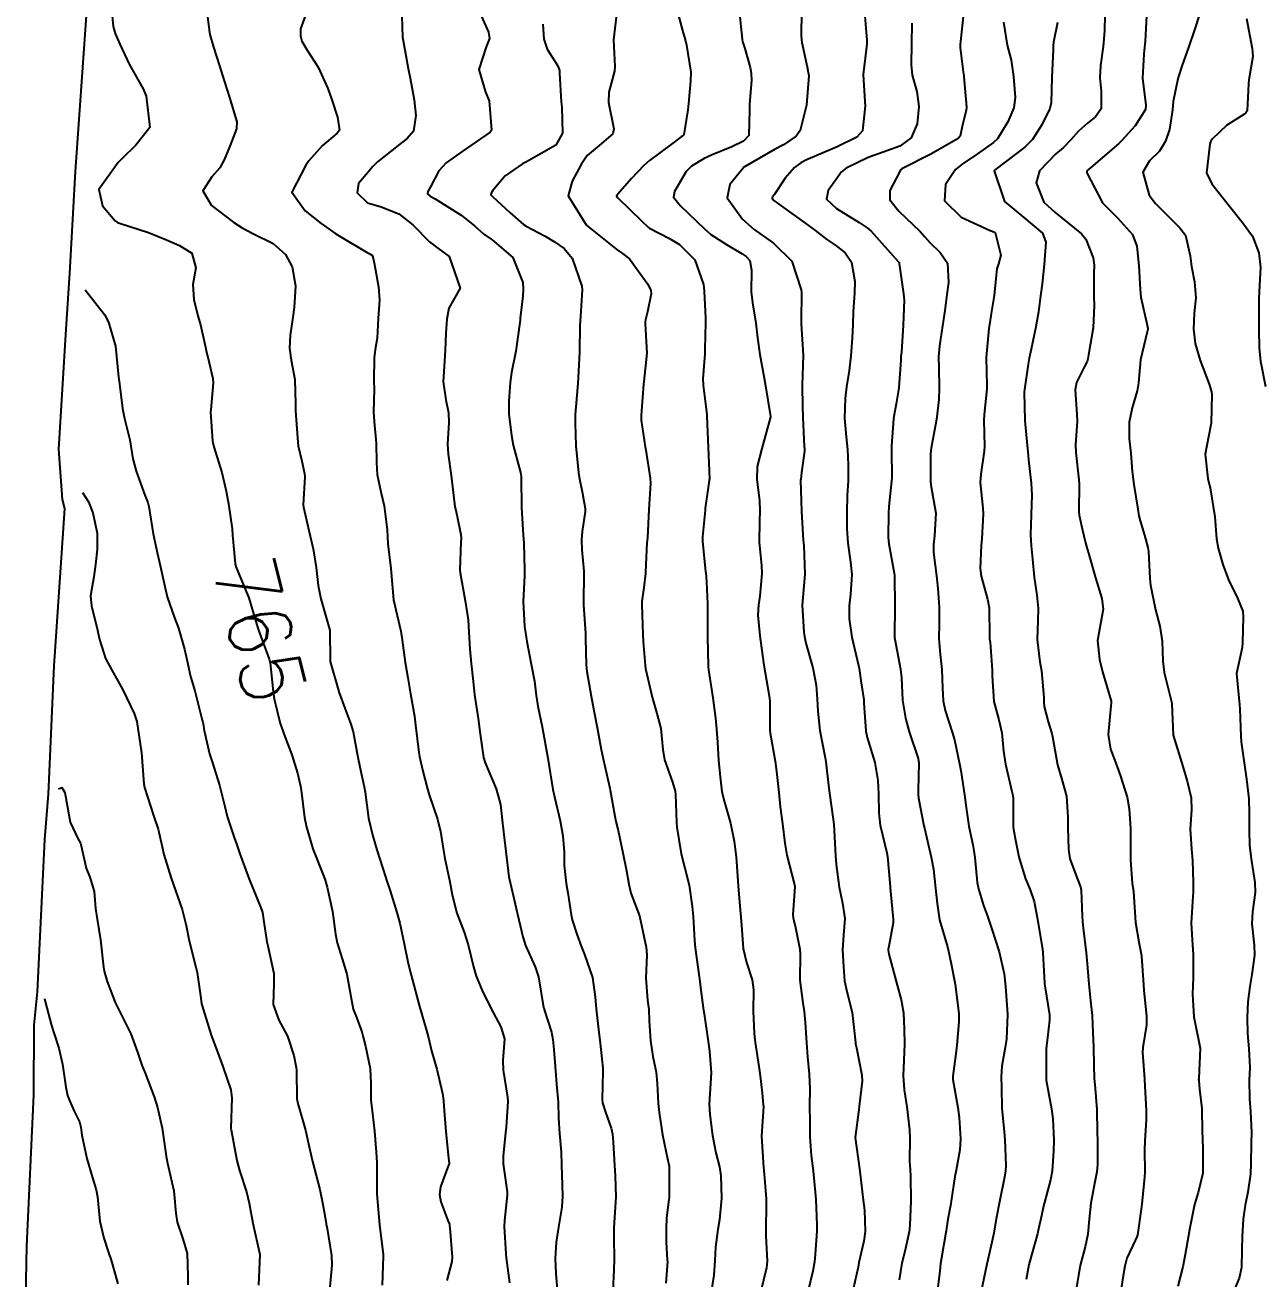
# Model space of a CAD drawing. Header units: metres. Extents: x 318500 to 325275, y 7408834 to 7428799.
# Drawn here: x 319722.9 to 319802.1, y 7411572.9 to 7411653.1 of the extents above; entities that cross this region are included whole.
import ezdxf
from ezdxf.enums import TextEntityAlignment as Align

# ---------------------------------------------------------------- set-up
doc = ezdxf.new("R2010")
doc.units = ezdxf.units.M
doc.header["$MEASUREMENT"] = 0
for name, color, linetype in [('Area', 45, 'Continuous'), ('Cotas', 45, 'Continuous'), ('Curvas de Nivel 1m', 11, 'Continuous'), ('Curvas de Nivel 5m', 15, 'Continuous')]:
    doc.layers.add(name, color=color, linetype=linetype)
doc.styles.add('Style-STANDARD', font='STANDARD.shx')

msp = doc.modelspace()

# ---------------------------------------------------------------- linework, layer by layer
at = {"layer": 'Area'}
msp.add_lwpolyline([(319722.943, 7411569.585), (319723.052, 7411574.993), (319723.5, 7411584.682), (319723.521, 7411589.135), (319723.74, 7411591.26), (319724.198, 7411601.016), (319724.447, 7411603.917), (319724.796, 7411612.133), (319725.493, 7411622.185), (319725.337, 7411622.762), (319725.112, 7411625.979), (319725.568, 7411633.672), (319725.807, 7411637.245), (319726.168, 7411643.753), (319727.115, 7411657.091)], dxfattribs=at)
at = {"layer": 'Curvas de Nivel 1m', "flags": 128}
for points, elevation in [([(319734.515, 7411654.518), (319734.728, 7411652.8), (319734.776, 7411652.514), (319734.998, 7411651.711), (319735.381, 7411650.506), (319735.573, 7411649.905), (319736.019, 7411648.499), (319736.498, 7411646.933), (319736.486, 7411646.494), (319736.04, 7411645.372), (319735.679, 7411644.502), (319735.416, 7411643.984), (319734.889, 7411643.418), (319734.321, 7411642.518), (319734.866, 7411641.578), (319736.311, 7411640.495), (319736.845, 7411640.159), (319737.524, 7411639.795), (319738.83, 7411639.139), (319739.617, 7411638.448), (319740.029, 7411637.659), (319740.247, 7411636.438), (319740.171, 7411635.047), (319740.088, 7411634.44), (319739.917, 7411633.279), (319739.871, 7411632.443), (319739.97, 7411631.679), (319740.201, 7411630.438), (319740.247, 7411628.887), (319740.252, 7411628.437), (319740.382, 7411626.716), (319740.405, 7411626.434), (319740.431, 7411626.206), (319740.648, 7411625.221), (319740.829, 7411624.428), (319740.845, 7411624.22), (319740.75, 7411622.429), (319740.761, 7411622.275), (319741.187, 7411620.424), (319741.373, 7411619.621), (319741.571, 7411618.42), (319741.702, 7411617.259), (319741.882, 7411616.416), (319742.437, 7411614.475), (319742.446, 7411614.411), (319742.48, 7411612.41), (319743.052, 7411610.401), (319743.408, 7411609.423), (319743.804, 7411608.389), (319743.933, 7411607.905), (319744.211, 7411606.383), (319744.388, 7411605.563), (319744.649, 7411604.376), (319744.702, 7411604.038), (319744.933, 7411602.371), (319745.197, 7411601.236), (319745.468, 7411600.363), (319746.013, 7411598.635), (319746.103, 7411598.353), (319746.282, 7411597.801), (319746.745, 7411596.345), (319746.938, 7411595.658), (319747.209, 7411594.34), (319747.471, 7411593.087), (319747.652, 7411592.336), (319748.18, 7411590.33), (319748.639, 7411588.798), (319748.76, 7411588.321), (319748.965, 7411587.501), (319749.291, 7411586.313), (319749.655, 7411584.759), (319749.723, 7411584.306), (319749.749, 7411583.957), (319749.876, 7411582.303), (319750.055, 7411580.621), (319750.088, 7411580.299), (319750.084, 7411580.265), (319750.048, 7411580.169), (319749.536, 7411578.799), (319749.475, 7411578.308), (319749.548, 7411577.84), (319750.003, 7411576.645), (319750.104, 7411576.402), (319750.12, 7411576.298), (319750.133, 7411576.163), (319750.28, 7411574.295), (319750.256, 7411574.005), (319749.947, 7411572.798)], 764), ([(319747.04, 7411654.35), (319747.105, 7411652.349), (319747.115, 7411652.243), (319747.465, 7411650.345), (319747.593, 7411649.732), (319747.843, 7411648.341), (319747.945, 7411647.34), (319747.797, 7411646.341), (319747.401, 7411645.869), (319746.921, 7411645.496), (319745.507, 7411644.371), (319745.206, 7411644.075), (319744.9, 7411643.715), (319744.295, 7411642.983), (319744.2, 7411642.39), (319744.871, 7411641.747), (319745.733, 7411641.501), (319746.86, 7411641.044), (319747.767, 7411640.341), (319748.839, 7411639.247), (319749.372, 7411638.859), (319750.091, 7411638.311), (319750.8, 7411636.3), (319750.074, 7411635.017), (319749.937, 7411634.312), (319749.87, 7411633.422), (319749.824, 7411632.314), (319749.772, 7411631.277), (319749.707, 7411630.315), (319749.877, 7411629.138), (319750.054, 7411628.31), (319750.073, 7411627.701), (319749.992, 7411626.31), (319750.029, 7411625.678), (319750.207, 7411624.306), (319750.43, 7411622.486), (319750.457, 7411622.302), (319750.487, 7411622.181), (319750.604, 7411621.687), (319750.828, 7411620.532), (319750.847, 7411620.296), (319750.843, 7411620.04), (319750.765, 7411618.297), (319750.786, 7411618.067), (319751.115, 7411616.291), (319751.295, 7411615.071), (319751.356, 7411614.287), (319751.411, 7411613.203), (319751.499, 7411612.285), (319751.621, 7411611.124), (319751.715, 7411610.281), (319751.95, 7411608.755), (319752.014, 7411608.276), (319752.048, 7411607.907), (319752.278, 7411606.272), (319752.395, 7411605.923), (319753.1, 7411604.263), (319753.368, 7411603.247), (319753.483, 7411602.259), (319753.631, 7411600.953), (319753.716, 7411600.256), (319753.915, 7411598.635), (319753.992, 7411598.253), (319754.272, 7411597.075), (319754.427, 7411596.412), (319754.464, 7411596.247), (319754.798, 7411594.794), (319754.983, 7411594.239), (319755.585, 7411592.864), (319755.8, 7411592.226), (319756.136, 7411590.265), (319756.149, 7411590.22), (319756.158, 7411590.198), (319756.179, 7411590.136), (319756.648, 7411588.696), (319756.732, 7411588.211), (319756.784, 7411587.577), (319756.892, 7411586.209), (319756.966, 7411585.359), (319757.059, 7411584.206), (319757.08, 7411583.195), (319757.143, 7411582.204), (319757.264, 7411581), (319757.281, 7411580.202), (319757.328, 7411578.904), (319757.346, 7411578.2), (319757.291, 7411577.48), (319757.086, 7411576.204), (319756.938, 7411575.253), (319756.878, 7411574.206), (319756.924, 7411573.237), (319757.005, 7411572.204)], 762), ([(319751.879, 7411654.287), (319752.615, 7411652.677), (319752.674, 7411652.275), (319752.466, 7411651.739), (319751.997, 7411650.285), (319752.424, 7411648.822), (319752.646, 7411648.275), (319752.807, 7411646.396), (319752.715, 7411646.273), (319750.917, 7411645.033), (319749.9, 7411644.315), (319749.426, 7411643.798), (319748.887, 7411642.767), (319748.733, 7411642.48), (319748.711, 7411642.332), (319748.878, 7411642.186), (319749.184, 7411642.017), (319750.86, 7411640.962), (319751.709, 7411640.287), (319752.314, 7411639.747), (319752.841, 7411639.378), (319754.17, 7411638.257), (319754.806, 7411636.661), (319754.834, 7411636.249), (319754.835, 7411636.214), (319754.793, 7411635.787), (319754.642, 7411634.381), (319754.625, 7411634.251), (319754.607, 7411634.09), (319754.348, 7411632.254), (319754.084, 7411630.902), (319753.991, 7411630.257), (319753.904, 7411629.056), (319753.912, 7411628.258), (319754.07, 7411626.862), (319754.183, 7411626.255), (319754.644, 7411624.495), (319754.699, 7411624.249), (319754.706, 7411624.182), (319754.711, 7411622.248), (319754.83, 7411620.484), (319754.847, 7411620.246), (319754.861, 7411619.971), (319754.92, 7411618.245), (319754.911, 7411617.889), (319754.825, 7411616.246), (319754.917, 7411614.647), (319754.967, 7411614.243), (319755.05, 7411613.693), (319755.33, 7411612.237), (319755.544, 7411611.154), (319755.667, 7411610.232), (319755.759, 7411609.546), (319756.031, 7411608.226), (319756.4, 7411606.22), (319756.732, 7411604.215), (319756.826, 7411603.75), (319757.189, 7411602.207), (319757.37, 7411601.244), (319757.44, 7411600.203), (319757.447, 7411599.343), (319757.569, 7411598.201), (319757.681, 7411597.599), (319757.892, 7411596.196), (319757.956, 7411595.885), (319758.251, 7411594.949), (319758.532, 7411594.187), (319758.752, 7411593.665), (319759.264, 7411592.179), (319759.434, 7411590.935), (319759.499, 7411590.177), (319759.677, 7411588.662), (319759.727, 7411588.174), (319759.915, 7411586.39), (319759.928, 7411586.172), (319759.886, 7411584.39), (319759.906, 7411584.172), (319760.094, 7411583.562), (319760.46, 7411582.541), (319760.54, 7411582.163), (319760.583, 7411581.651), (319760.664, 7411580.161), (319760.703, 7411579.497), (319760.75, 7411578.159), (319760.68, 7411576.833), (319760.633, 7411576.161), (319760.627, 7411575.523), (319760.645, 7411574.16), (319760.632, 7411573.488), (319760.57, 7411572.161)], 761), ([(319741.036, 7411654.153), (319740.567, 7411652.886), (319740.57, 7411652.437), (319740.664, 7411652.092), (319741.001, 7411651.522), (319741.707, 7411650.423), (319742.318, 7411649.068), (319742.55, 7411648.414), (319742.942, 7411647.236), (319743.067, 7411646.408), (319742.928, 7411646.198), (319741.951, 7411645.389), (319741.111, 7411644.428), (319741.029, 7411644.308), (319740.906, 7411644.166), (319740.023, 7411642.443), (319740.862, 7411641.236), (319741.9, 7411640.42), (319742.844, 7411639.766), (319743.688, 7411639.247), (319744.832, 7411638.575), (319744.968, 7411638.514), (319745.171, 7411638.375), (319745.288, 7411637.909), (319745.566, 7411636.369), (319745.624, 7411635.531), (319745.552, 7411634.368), (319745.472, 7411633.084), (319745.362, 7411632.371), (319745.279, 7411631.835), (319745.261, 7411630.372), (319745.279, 7411629.804), (319745.254, 7411628.372), (319745.284, 7411627.768), (319745.414, 7411626.369), (319745.427, 7411625.147), (319745.474, 7411624.367), (319745.722, 7411623.265), (319745.934, 7411622.36), (319746.12, 7411620.824), (319746.137, 7411620.357), (319746.159, 7411619.94), (319746.348, 7411618.353), (319746.53, 7411616.35), (319746.995, 7411614.345), (319747.07, 7411613.768), (319747.267, 7411612.342), (319747.446, 7411611.359), (319747.623, 7411610.338), (319747.86, 7411608.905), (319747.942, 7411608.335), (319748.155, 7411606.58), (319748.196, 7411606.332), (319748.387, 7411605.468), (319748.673, 7411604.325), (319748.81, 7411603.877), (319749.334, 7411602.315), (319749.543, 7411601.522), (319749.731, 7411600.309), (319749.815, 7411599.809), (319750.132, 7411598.302), (319750.278, 7411597.484), (319750.574, 7411596.295), (319751.05, 7411595.09), (319751.3, 7411594.284), (319751.636, 7411592.862), (319751.817, 7411592.276), (319752.196, 7411591.353), (319752.739, 7411590.264), (319753.402, 7411589.024), (319753.62, 7411588.255), (319753.518, 7411586.878), (319753.539, 7411586.256), (319753.822, 7411584.535), (319753.839, 7411584.253), (319753.728, 7411582.609), (319753.692, 7411582.254), (319753.543, 7411580.77), (319753.554, 7411580.255), (319753.794, 7411578.482), (319753.795, 7411578.252), (319753.623, 7411576.635), (319753.616, 7411576.254), (319753.713, 7411574.513), (319753.734, 7411574.252), (319753.946, 7411572.644)], 763), ([(319760.845, 7411654.172), (319760.645, 7411652.544), (319760.614, 7411652.174), (319760.691, 7411650.475), (319760.663, 7411650.173), (319760.305, 7411648.841), (319760.282, 7411648.177), (319760.621, 7411646.487), (319760.557, 7411646.174), (319759.679, 7411645.426), (319758.916, 7411644.779), (319758.537, 7411644.196), (319757.963, 7411643.135), (319757.707, 7411642.208), (319758.852, 7411640.349), (319759.025, 7411640.188), (319760.836, 7411638.738), (319761.177, 7411638.508), (319761.624, 7411638.158), (319762.806, 7411636.556), (319762.986, 7411636.137), (319763.008, 7411635.925), (319762.78, 7411634.781), (319762.657, 7411634.256), (319762.635, 7411634.142), (319762.629, 7411634.002), (319762.75, 7411632.14), (319762.542, 7411630.324), (319762.527, 7411630.143), (319762.395, 7411628.444), (319762.37, 7411628.145), (319762.38, 7411627.837), (319762.629, 7411626.141), (319762.667, 7411625.918), (319762.959, 7411624.135), (319762.975, 7411623.795), (319762.86, 7411622.136), (319762.78, 7411620.325), (319762.756, 7411620.138), (319762.737, 7411619.989), (319762.658, 7411618.139), (319762.652, 7411618.045), (319762.545, 7411617.14), (319762.426, 7411616.247), (319762.425, 7411616.142), (319762.424, 7411616.037), (319762.48, 7411614.14), (319762.503, 7411613.679), (319762.626, 7411612.138), (319762.661, 7411611.954), (319763.083, 7411610.131), (319763.384, 7411609.07), (319763.638, 7411608.122), (319763.762, 7411606.767), (319763.879, 7411606.118), (319764.379, 7411604.691), (319764.552, 7411604.108), (319764.581, 7411603.895), (319764.634, 7411602.107), (319764.657, 7411601.795), (319764.931, 7411600.104), (319765.148, 7411599.261), (319765.451, 7411598.098), (319765.648, 7411596.724), (319765.701, 7411596.096), (319765.786, 7411594.556), (319765.824, 7411594.094), (319766.083, 7411592.22), (319766.103, 7411592.091), (319766.203, 7411591.38), (319766.351, 7411590.247), (319766.371, 7411590.087), (319766.404, 7411589.87), (319766.66, 7411588.082), (319766.753, 7411587.479), (319766.863, 7411586.079), (319766.78, 7411584.744), (319766.737, 7411584.081), (319766.771, 7411583.409), (319766.948, 7411582.077), (319767.166, 7411580.971), (319767.381, 7411580.07), (319767.47, 7411579.494), (319767.515, 7411578.068), (319767.392, 7411576.687), (319767.277, 7411576.071), (319767.129, 7411574.927), (319767.09, 7411574.073), (319767.027, 7411573.145), (319766.854, 7411572.076)], 759), ([(319764.664, 7411654.116), (319765.02, 7411652.784), (319765.206, 7411652.108), (319765.278, 7411651.837), (319765.547, 7411650.104), (319765.534, 7411649.552), (319765.399, 7411648.106), (319765.367, 7411647.692), (319765.11, 7411646.108), (319765.015, 7411646.024), (319764.929, 7411645.967), (319764.308, 7411645.503), (319762.913, 7411644.458), (319762.549, 7411644.145), (319761.752, 7411643.302), (319760.882, 7411642.304), (319760.818, 7411642.234), (319760.808, 7411642.171), (319760.878, 7411642.063), (319762.407, 7411640.597), (319762.851, 7411640.178), (319762.902, 7411640.139), (319764.192, 7411639.468), (319764.84, 7411639.089), (319765.815, 7411638.1), (319766.375, 7411636.526), (319766.413, 7411636.094), (319766.49, 7411634.377), (319766.498, 7411634.093), (319766.46, 7411632.385), (319766.442, 7411632.093), (319766.325, 7411630.495), (319766.339, 7411630.094), (319766.574, 7411628.209), (319766.581, 7411628.091), (319766.67, 7411626.09), (319766.742, 7411624.088), (319766.739, 7411623.988), (319766.627, 7411623.238), (319766.48, 7411622.224), (319766.463, 7411622.091), (319766.305, 7411620.381), (319766.304, 7411620.093), (319766.505, 7411618.147), (319766.51, 7411618.091), (319766.551, 7411617.507), (319766.615, 7411616.089), (319766.619, 7411614.197), (319766.617, 7411614.088), (319766.616, 7411613.981), (319766.671, 7411612.087), (319766.694, 7411611.87), (319766.97, 7411610.082), (319767.128, 7411608.77), (319767.192, 7411608.079), (319767.259, 7411607.236), (319767.336, 7411606.076), (319767.43, 7411605.029), (319767.549, 7411604.072), (319767.702, 7411603.409), (319768.093, 7411602.064), (319768.333, 7411600.898), (319768.445, 7411600.058), (319768.461, 7411599.915), (319768.584, 7411598.056), (319768.712, 7411596.491), (319768.761, 7411596.053), (319768.809, 7411595.505), (319768.908, 7411594.05), (319769.122, 7411593.151), (319769.484, 7411592.041), (319769.562, 7411591.398), (319769.537, 7411590.04), (319769.605, 7411588.602), (319769.681, 7411588.037), (319769.961, 7411586.204), (319769.981, 7411586.032), (319769.992, 7411585.896), (319770.117, 7411584.779), (319770.195, 7411584.029), (319770.198, 7411583.939), (319770.08, 7411582.03), (319770.208, 7411580.028), (319770.222, 7411579.854), (319770.368, 7411578.027), (319770.377, 7411577.674), (319770.359, 7411576.026), (319770.366, 7411575.655), (319770.434, 7411574.025), (319770.391, 7411573.6), (319770.014, 7411572.029)], 758), ([(319768.659, 7411654.066), (319768.843, 7411652.232), (319768.872, 7411652.062), (319768.903, 7411651.955), (319769.006, 7411651.617), (319769.357, 7411650.418), (319769.427, 7411650.053), (319769.449, 7411649.587), (319769.305, 7411648.055), (319769.31, 7411647.699), (319769.276, 7411646.055), (319768.926, 7411645.687), (319768.179, 7411645.328), (319766.917, 7411644.819), (319766.419, 7411644.591), (319765.605, 7411644.103), (319765.255, 7411643.756), (319764.895, 7411643.128), (319764.519, 7411642.482), (319764.446, 7411642.117), (319764.872, 7411641.583), (319766.425, 7411640.094), (319766.846, 7411639.735), (319767.84, 7411639.075), (319768.834, 7411638.477), (319769.088, 7411638.312), (319769.329, 7411638.053), (319769.429, 7411637.443), (319769.419, 7411636.051), (319769.494, 7411635.345), (319769.708, 7411634.046), (319769.832, 7411633.115), (319769.973, 7411632.042), (319770.242, 7411630.523), (319770.327, 7411630.036), (319770.645, 7411628.076), (319770.647, 7411628.031), (319770.64, 7411627.981), (319770.094, 7411626.039), (319769.811, 7411624.885), (319769.775, 7411624.043), (319769.948, 7411622.712), (319769.983, 7411622.039), (319769.952, 7411621.388), (319769.939, 7411620.04), (319770.069, 7411618.536), (319770.096, 7411618.037), (319769.982, 7411616.594), (319769.891, 7411616.04), (319769.844, 7411615.361), (319769.966, 7411614.038), (319770.198, 7411612.321), (319770.24, 7411612.034), (319770.462, 7411610.822), (319770.588, 7411610.029), (319770.602, 7411609.875), (319770.615, 7411608.028), (319770.639, 7411607.816), (319770.953, 7411606.024), (319771.042, 7411605.371), (319771.179, 7411604.022), (319771.274, 7411603.107), (319771.416, 7411602.019), (319771.567, 7411600.782), (319771.702, 7411600.016), (319772.189, 7411598.113), (319772.203, 7411598.011), (319772.094, 7411596.19), (319772.11, 7411596.012), (319772.261, 7411595.379), (319772.538, 7411594.006), (319772.558, 7411593.682), (319772.542, 7411592.005), (319772.73, 7411590.536), (319772.816, 7411590.001), (319772.88, 7411589.299), (319772.954, 7411587.998), (319773.027, 7411587.117), (319773.137, 7411585.995), (319773.167, 7411585.041), (319773.159, 7411583.994), (319773.166, 7411582.922), (319773.171, 7411581.994), (319773.266, 7411580.788), (319773.366, 7411579.99), (319773.429, 7411579.374), (319773.547, 7411577.987), (319773.627, 7411576.365), (319773.621, 7411575.986), (319773.505, 7411574.46), (319773.461, 7411573.988), (319773.364, 7411573.389), (319773.023, 7411571.994)], 757), ([(319772.643, 7411654.014), (319772.622, 7411652.408), (319772.654, 7411652.014), (319772.995, 7411650.463), (319773.076, 7411650.094), (319773.092, 7411650.008), (319773.104, 7411649.893), (319772.96, 7411648.01), (319772.561, 7411646.389), (319772.29, 7411646.016), (319771.478, 7411645.471), (319770.921, 7411645.163), (319768.994, 7411644.059), (319768.945, 7411644.024), (319768.909, 7411643.974), (319768.05, 7411642.915), (319767.874, 7411642.075), (319768.86, 7411640.698), (319769.617, 7411640.048), (319770.335, 7411639.527), (319770.841, 7411639.178), (319772.028, 7411638.018), (319772.623, 7411636.191), (319772.629, 7411636.012), (319772.612, 7411634.172), (319772.616, 7411634.012), (319772.75, 7411632.01), (319772.674, 7411630.057), (319772.673, 7411630.01), (319772.701, 7411628.772), (319772.724, 7411628.009), (319772.82, 7411626.156), (319772.829, 7411626.008), (319772.823, 7411625.852), (319772.647, 7411624.497), (319772.591, 7411624.06), (319772.585, 7411624.011), (319772.62, 7411622.677), (319772.648, 7411622.009), (319772.753, 7411620.169), (319772.772, 7411620.007), (319772.797, 7411619.797), (319772.852, 7411618.006), (319772.828, 7411617.734), (319772.681, 7411616.008), (319772.786, 7411614.279), (319772.824, 7411614.005), (319772.924, 7411613.584), (319773.364, 7411611.997), (319773.572, 7411610.885), (319773.64, 7411609.992), (319773.678, 7411609.227), (319773.821, 7411607.989), (319774.157, 7411606.23), (319774.201, 7411605.983), (319774.378, 7411604.48), (319774.441, 7411603.979), (319774.67, 7411602.292), (319774.702, 7411601.975), (319774.727, 7411601.591), (319774.813, 7411599.973), (319774.864, 7411599.419), (319775.059, 7411597.968), (319775.263, 7411596.949), (319775.419, 7411595.963), (319775.322, 7411594.896), (319775.261, 7411593.965), (319775.321, 7411592.866), (319775.396, 7411591.962), (319775.537, 7411591.293), (319775.873, 7411589.955), (319776.085, 7411588.028), (319776.097, 7411587.951), (319776.156, 7411587.693), (319776.507, 7411585.946), (319776.523, 7411585.549), (319776.333, 7411583.948), (319776.31, 7411583.745), (319776.08, 7411581.95), (319776.351, 7411579.947), (319776.398, 7411579.595), (319776.597, 7411577.944), (319776.67, 7411577.293), (319776.719, 7411575.943), (319776.627, 7411575.307), (319776.319, 7411573.947), (319776.26, 7411573.654), (319775.953, 7411572.237)], 756), ([(319783.008, 7411653.87), (319782.814, 7411652.072), (319782.797, 7411651.873), (319782.799, 7411651.664), (319782.993, 7411650.133), (319783.031, 7411649.87), (319783.037, 7411649.822), (319783.205, 7411647.868), (319783.169, 7411647.655), (319782.943, 7411646.735), (319782.793, 7411646.011), (319782.673, 7411645.874), (319780.92, 7411644.865), (319779.061, 7411643.928), (319778.979, 7411643.859), (319778.907, 7411643.723), (319778.287, 7411642.538), (319778.291, 7411641.936), (319778.869, 7411641.215), (319780.233, 7411639.909), (319780.527, 7411639.585), (319780.843, 7411639.222), (319781.513, 7411638.566), (319781.979, 7411637.883), (319782.045, 7411636.648), (319781.943, 7411635.883), (319781.803, 7411634.867), (319781.665, 7411633.887), (319781.467, 7411632.599), (319781.405, 7411631.89), (319781.426, 7411631.203), (319781.455, 7411629.889), (319781.424, 7411629.174), (319781.275, 7411627.891), (319780.963, 7411626.186), (319780.918, 7411625.896), (319780.898, 7411625.665), (319780.894, 7411623.896), (319780.942, 7411623.589), (319781.243, 7411621.891), (319781.153, 7411620.449), (319781.084, 7411619.893), (319781.096, 7411619.378), (319781.272, 7411617.889), (319781.36, 7411617.075), (319781.445, 7411615.886), (319781.441, 7411614.808), (319781.433, 7411613.886), (319781.517, 7411612.862), (319781.613, 7411611.883), (319781.654, 7411610.691), (319781.7, 7411609.881), (319781.832, 7411609.267), (319782.289, 7411607.872), (319782.423, 7411607.385), (319782.751, 7411605.866), (319782.839, 7411605.42), (319783.077, 7411603.863), (319783.172, 7411603.052), (319783.341, 7411601.86), (319783.617, 7411600.571), (319783.741, 7411599.856), (319783.887, 7411598.263), (319783.965, 7411597.853), (319784.279, 7411596.789), (319784.536, 7411596.109), (319784.633, 7411595.845), (319784.822, 7411595.282), (319785.298, 7411593.834), (319785.62, 7411592.428), (319785.681, 7411591.828), (319785.72, 7411591.342), (319785.814, 7411589.826), (319785.75, 7411588.242), (319785.691, 7411587.827), (319785.457, 7411586.514), (319785.429, 7411585.831), (319785.437, 7411585.144), (319785.467, 7411583.83), (319785.614, 7411582.3), (319785.654, 7411581.826), (319785.714, 7411580.166), (319785.696, 7411579.825), (319785.627, 7411579.407), (319785.302, 7411577.831), (319785.102, 7411576.745), (319784.943, 7411575.836), (319784.777, 7411575.05), (319784.507, 7411573.842), (319784.113, 7411572.009)], 753), ([(319794.728, 7411653.715), (319794.627, 7411652.105), (319794.601, 7411651.716), (319794.552, 7411651.263), (319794.472, 7411649.718), (319794.688, 7411647.991), (319794.657, 7411647.715), (319793.994, 7411646.675), (319793.15, 7411645.737), (319792.928, 7411645.535), (319791.148, 7411644.003), (319790.91, 7411643.795), (319790.895, 7411643.785), (319790.909, 7411643.675), (319791.911, 7411641.755), (319792.866, 7411640.787), (319793.819, 7411639.725), (319794.102, 7411638.98), (319794.239, 7411637.719), (319794.314, 7411636.21), (319794.358, 7411635.717), (319794.773, 7411633.914), (319794.816, 7411633.71), (319794.817, 7411633.662), (319794.768, 7411633.489), (319794.339, 7411631.716), (319794.204, 7411630.242), (319794.127, 7411629.719), (319793.796, 7411628.631), (319793.62, 7411627.726), (319793.613, 7411626.66), (319793.715, 7411625.724), (319793.813, 7411624.562), (319793.92, 7411623.721), (319794.174, 7411622.159), (319794.236, 7411621.716), (319794.306, 7411621.413), (319794.598, 7411620.485), (319794.813, 7411619.708), (319794.852, 7411619.441), (319794.929, 7411617.706), (319794.968, 7411617.292), (319795.294, 7411615.702), (319795.565, 7411614.654), (319795.723, 7411613.698), (319795.768, 7411612.42), (319795.857, 7411611.696), (319796.327, 7411609.816), (319796.35, 7411609.691), (319796.43, 7411607.69), (319797.043, 7411605.68), (319797.323, 7411604.739), (319797.589, 7411603.672), (319797.612, 7411602.921), (319797.525, 7411601.672), (319797.599, 7411600.403), (319797.67, 7411599.67), (319797.709, 7411598.258), (319797.706, 7411597.669), (319797.672, 7411597.058), (319797.579, 7411595.67), (319797.659, 7411594.259), (319797.711, 7411593.668), (319797.712, 7411592.174), (319797.69, 7411591.668), (319797.662, 7411591.125), (319797.743, 7411589.667), (319798.16, 7411587.66), (319798.063, 7411585.729), (319798.058, 7411585.661), (319798.065, 7411585.597), (319798.124, 7411585.044), (319798.255, 7411583.801), (319798.261, 7411583.658), (319798.262, 7411583.504), (319798.31, 7411581.657), (319798.324, 7411581.409), (319798.318, 7411579.656), (319798.038, 7411578.43), (319797.799, 7411577.663), (319797.501, 7411576.174), (319797.409, 7411575.669), (319797.195, 7411574.458), (319797.053, 7411573.674), (319796.721, 7411572.442)], 749), ([(319798.068, 7411653.675), (319797.824, 7411652.882), (319797.414, 7411651.684), (319796.999, 7411650.56), (319796.786, 7411649.898), (319796.733, 7411649.693), (319796.438, 7411648.225), (319796.395, 7411647.696), (319796.199, 7411646.439), (319795.935, 7411645.7), (319795.563, 7411645.064), (319794.917, 7411644.428), (319794.481, 7411643.716), (319794.888, 7411642.244), (319795.297, 7411641.706), (319796.857, 7411640.155), (319797.207, 7411639.685), (319797.526, 7411638.368), (319797.604, 7411637.678), (319797.792, 7411636.699), (319797.884, 7411635.674), (319797.763, 7411634.698), (319797.728, 7411633.676), (319797.844, 7411632.757), (319798.16, 7411631.669), (319798.727, 7411630.144), (319798.872, 7411629.658), (319798.893, 7411629.481), (319798.86, 7411627.657), (319798.681, 7411626.78), (319798.469, 7411625.663), (319798.647, 7411624.116), (319798.754, 7411623.658), (319798.787, 7411623.509), (319799.088, 7411621.653), (319799.208, 7411620.263), (319799.304, 7411619.649), (319799.612, 7411618.607), (319799.969, 7411617.639), (319800.542, 7411616.456), (319800.883, 7411615.626), (319800.91, 7411615.243), (319800.856, 7411613.627), (319800.839, 7411613.293), (319800.48, 7411611.63), (319800.671, 7411609.628), (319800.691, 7411609.384), (319800.756, 7411607.627), (319800.779, 7411607.272), (319801.019, 7411605.624), (319801.131, 7411604.88), (319801.264, 7411603.621), (319801.299, 7411602.682), (319801.291, 7411601.621), (319801.321, 7411600.635), (319801.45, 7411599.619), (319801.662, 7411598.254), (319801.681, 7411597.616), (319801.515, 7411596.38), (319801.462, 7411595.618), (319801.612, 7411594.253), (319801.634, 7411593.616), (319801.46, 7411592.379), (319801.329, 7411591.619), (319801.197, 7411590.623), (319801.156, 7411589.62), (319801.185, 7411588.61), (319801.269, 7411587.619), (319801.329, 7411586.431), (319801.302, 7411585.618), (319801.306, 7411584.43), (319801.371, 7411583.617), (319801.444, 7411582.262), (319801.428, 7411581.617), (319801.396, 7411580.281), (319801.379, 7411579.617), (319801.209, 7411578.448), (319801.036, 7411577.62), (319800.906, 7411576.732), (319800.835, 7411575.622), (319800.833, 7411574.776), (319800.795, 7411573.622), (319800.647, 7411572.939), (319800.093, 7411571.629)], 748), ([(319801.126, 7411653.541), (319801.494, 7411651.625), (319801.517, 7411651.113), (319801.279, 7411649.627), (319801.257, 7411649.356), (319801.165, 7411647.628), (319801.086, 7411647.501), (319800.957, 7411647.406), (319799.873, 7411646.719), (319798.933, 7411645.829), (319798.859, 7411645.734), (319798.826, 7411645.662), (319798.779, 7411645.513), (319798.567, 7411643.665), (319798.899, 7411642.958), (319799.955, 7411641.644), (319800.863, 7411640.501), (319801.505, 7411639.623), (319801.915, 7411638.544), (319802.008, 7411637.618), (319801.957, 7411636.474), (319801.917, 7411635.619), (319801.919, 7411634.483), (319801.908, 7411633.619), (319801.923, 7411632.454), (319802.013, 7411631.617), (319802.335, 7411630.005)], 747), ([(319779.697, 7411653.252), (319779.683, 7411651.92), (319779.655, 7411650.578), (319779.715, 7411649.919), (319780.013, 7411648.876), (319780.156, 7411647.912), (319780.045, 7411646.812), (319779.66, 7411645.919), (319778.925, 7411645.385), (319777.869, 7411644.992), (319776.917, 7411644.646), (319775.496, 7411643.971), (319775.175, 7411643.707), (319774.9, 7411643.305), (319774.34, 7411642.536), (319774.249, 7411641.989), (319774.871, 7411641.387), (319776.322, 7411640.494), (319776.853, 7411640.157), (319777.096, 7411639.948), (319778.831, 7411637.997), (319778.863, 7411637.962), (319778.88, 7411637.929), (319778.896, 7411637.862), (319779.176, 7411635.924), (319779.201, 7411635.516), (319779.151, 7411633.924), (319779.032, 7411632.205), (319779.006, 7411631.926), (319778.989, 7411631.684), (319778.87, 7411629.928), (319778.857, 7411629.789), (319778.704, 7411628.885), (319778.543, 7411628.08), (319778.523, 7411627.932), (319778.402, 7411626.203), (319778.399, 7411625.933), (319778.419, 7411624.157), (319778.41, 7411623.932), (319778.23, 7411622.32), (319778.207, 7411621.934), (319778.184, 7411620.344), (319778.219, 7411619.934), (319778.562, 7411618.059), (319778.585, 7411617.93), (319778.59, 7411617.899), (319778.606, 7411615.929), (319778.595, 7411614.012), (319778.6, 7411613.929), (319778.612, 7411613.825), (319778.98, 7411611.923), (319779.031, 7411611.362), (319779.105, 7411609.92), (319779.302, 7411608.78), (319779.541, 7411607.913), (319780.108, 7411606.201), (319780.156, 7411605.904), (319780.104, 7411604.174), (319780.105, 7411603.904), (319780.129, 7411603.665), (319780.355, 7411602.446), (319780.452, 7411601.999), (319780.468, 7411601.898), (319780.504, 7411601.741), (319780.948, 7411599.891), (319781.083, 7411599.114), (319781.222, 7411597.886), (319781.317, 7411596.921), (319781.481, 7411595.882), (319781.975, 7411594.144), (319782.057, 7411593.873), (319782.228, 7411593.068), (319782.45, 7411591.868), (319782.495, 7411591.579), (319782.704, 7411589.865), (319782.706, 7411589.341), (319782.583, 7411587.866), (319782.546, 7411587.474), (319782.324, 7411585.868), (319782.333, 7411585.663), (319782.656, 7411583.865), (319782.732, 7411583.233), (319782.808, 7411581.863), (319782.768, 7411581.165), (319782.539, 7411579.865), (319782.461, 7411579.451), (319782.221, 7411577.868), (319782.194, 7411577.702), (319782.013, 7411576.717), (319781.899, 7411575.974), (319781.88, 7411575.872), (319781.608, 7411574.243), (319781.542, 7411573.876), (319781.488, 7411573.4), (319781.309, 7411571.88)], 754), ([(319785.561, 7411653.314), (319785.813, 7411651.838), (319786.056, 7411650.889), (319786.218, 7411649.832), (319786.307, 7411648.493), (319786.228, 7411647.831), (319785.854, 7411646.929), (319785.18, 7411645.846), (319784.928, 7411645.606), (319783.9, 7411644.881), (319782.913, 7411644.218), (319782.498, 7411643.876), (319781.852, 7411642.929), (319781.798, 7411641.886), (319782.865, 7411640.842), (319784.714, 7411639.989), (319784.851, 7411639.941), (319785.045, 7411639.847), (319785.393, 7411638.399), (319785.241, 7411637.844), (319785.152, 7411637.518), (319784.966, 7411635.848), (319784.949, 7411635.697), (319784.782, 7411634.664), (319784.669, 7411633.953), (319784.653, 7411633.851), (319784.637, 7411633.719), (319784.459, 7411631.853), (319784.508, 7411630.068), (319784.509, 7411629.852), (319784.34, 7411628.209), (319784.32, 7411627.854), (319784.35, 7411626.177), (319784.334, 7411625.853), (319784.113, 7411624.39), (319784.074, 7411623.856), (319784.245, 7411622.225), (319784.274, 7411621.853), (319784.185, 7411620.263), (319784.145, 7411619.854), (319784.075, 7411618.347), (319784.135, 7411617.854), (319784.538, 7411616.399), (319784.643, 7411615.848), (319784.663, 7411613.999), (319784.674, 7411613.848), (319784.709, 7411613.644), (319784.848, 7411611.844), (319784.841, 7411611.478), (319784.95, 7411609.843), (319785.276, 7411608.675), (319785.456, 7411607.835), (319785.574, 7411606.671), (319785.7, 7411605.831), (319786.103, 7411604.095), (319786.165, 7411603.823), (319786.18, 7411603.634), (319786.19, 7411601.822), (319786.204, 7411601.678), (319786.337, 7411600.968), (319786.523, 7411600.017), (319786.569, 7411599.816), (319786.981, 7411598.491), (319787.266, 7411597.805), (319787.524, 7411597.043), (319787.756, 7411595.798), (319788.068, 7411593.967), (319788.092, 7411593.792), (319788.185, 7411591.815), (319788.186, 7411591.79), (319788.19, 7411591.771), (319788.209, 7411591.653), (319788.505, 7411589.787), (319788.514, 7411589.457), (319788.317, 7411587.788), (319788.305, 7411587.641), (319788.292, 7411585.788), (319788.307, 7411585.609), (319788.651, 7411583.785), (319788.732, 7411583.152), (319788.791, 7411581.783), (319788.774, 7411581.079), (319788.68, 7411579.784), (319788.58, 7411579.249), (319788.19, 7411577.788), (319788.158, 7411577.659), (319788.019, 7411577.033), (319787.793, 7411576.003), (319787.742, 7411575.794), (319787.358, 7411574.42), (319787.193, 7411573.802), (319787.021, 7411572.864)], 752), ([(319789.033, 7411653.299), (319788.776, 7411652.031), (319788.757, 7411651.794), (319788.755, 7411651.542), (319788.665, 7411649.795), (319788.615, 7411648.146), (319788.534, 7411647.796), (319788.016, 7411646.731), (319787.424, 7411645.813), (319786.925, 7411645.315), (319784.997, 7411643.849), (319784.963, 7411643.796), (319785.631, 7411641.839), (319786.865, 7411640.806), (319788.068, 7411639.802), (319788.288, 7411639.242), (319788.172, 7411637.8), (319788.043, 7411636.57), (319787.936, 7411635.803), (319787.804, 7411634.785), (319787.632, 7411633.807), (319787.333, 7411632.389), (319787.212, 7411631.813), (319787.138, 7411631.42), (319786.903, 7411629.817), (319786.89, 7411629.645), (319786.93, 7411627.816), (319787.085, 7411626.225), (319787.118, 7411625.813), (319787.161, 7411625.314), (319787.349, 7411623.809), (319787.38, 7411623.057), (319787.341, 7411621.809), (319787.299, 7411620.511), (319787.337, 7411619.809), (319787.426, 7411618.959), (319787.536, 7411617.805), (319787.694, 7411616.651), (319787.782, 7411615.801), (319787.756, 7411615.035), (319787.713, 7411613.802), (319787.896, 7411612.392), (319787.998, 7411611.797), (319788.141, 7411610.108), (319788.143, 7411609.795), (319788.17, 7411609.517), (319788.438, 7411608.542), (319788.665, 7411607.788), (319788.73, 7411607.482), (319789.032, 7411605.784), (319789.307, 7411604.86), (319789.6, 7411603.778), (319789.686, 7411602.448), (319789.687, 7411601.777), (319789.725, 7411600.38), (319789.824, 7411599.775), (319790.3, 7411598.468), (319790.503, 7411597.976), (319790.538, 7411597.766), (319790.609, 7411596.101), (319790.632, 7411595.765), (319790.676, 7411595.351), (319790.861, 7411593.761), (319790.925, 7411593.064), (319791.025, 7411591.758), (319791.139, 7411590.695), (319791.242, 7411589.754), (319791.289, 7411588.637), (319791.32, 7411587.753), (319791.359, 7411586.535), (319791.381, 7411585.751), (319791.446, 7411585.073), (319791.542, 7411583.749), (319791.57, 7411582.265), (319791.58, 7411581.747), (319791.587, 7411580.218), (319791.537, 7411579.748), (319791.408, 7411579.114), (319791.168, 7411577.753), (319791.052, 7411576.717), (319790.964, 7411575.756), (319790.801, 7411574.945), (319790.479, 7411573.762), (319790.167, 7411571.982)], 751), ([(319726.79, 7411636.19), (319728.031, 7411634.601), (319728.281, 7411634.116), (319728.74, 7411632.59), (319728.929, 7411630.588), (319728.96, 7411630.344), (319729.172, 7411628.585), (319729.308, 7411627.957), (319729.646, 7411626.58), (319729.848, 7411625.378), (319730.051, 7411624.576), (319730.617, 7411623.053), (319730.799, 7411622.567), (319730.858, 7411622.315), (319731.142, 7411620.562), (319731.394, 7411619.383), (319731.583, 7411618.555), (319731.886, 7411617.204), (319732.045, 7411616.547), (319732.51, 7411615.202), (319732.768, 7411614.536), (319733.155, 7411613.198), (319733.29, 7411612.528), (319733.537, 7411611.451), (319733.809, 7411610.52), (319734.283, 7411608.651), (319734.316, 7411608.512), (319734.333, 7411608.425), (319734.415, 7411607.989), (319734.751, 7411606.506), (319734.909, 7411605.988), (319735.391, 7411604.5), (319735.727, 7411603.119), (319735.887, 7411602.495), (319736.326, 7411601.133), (319736.505, 7411600.67), (319736.571, 7411600.486), (319736.698, 7411600.101), (319737.295, 7411598.475), (319737.986, 7411596.743), (319738.098, 7411596.462), (319738.132, 7411596.335), (319738.251, 7411595.601), (319738.396, 7411594.612), (319738.426, 7411594.457), (319738.486, 7411594.207), (319738.872, 7411592.45), (319738.866, 7411591.784), (319738.817, 7411590.45), (319739.188, 7411589.462), (319739.74, 7411588.436), (319740.142, 7411587.2), (319740.294, 7411586.428), (319740.316, 7411586.239), (319740.347, 7411584.428), (319740.404, 7411584.119), (319740.885, 7411582.422), (319741.136, 7411581.347), (319741.348, 7411580.417), (319741.805, 7411578.631), (319741.858, 7411578.412), (319742.012, 7411577.659), (319742.186, 7411576.592), (319742.218, 7411576.407), (319742.27, 7411576.131), (319742.561, 7411574.401), (319742.572, 7411573.79), (319742.454, 7411572.402)], 766), ([(319726.62, 7411623.21), (319727.012, 7411622.614), (319727.287, 7411621.922), (319727.56, 7411620.605), (319727.548, 7411619.583), (319727.444, 7411618.607), (319727.344, 7411617.812), (319727.136, 7411616.611), (319727.189, 7411615.941), (319727.531, 7411614.605), (319727.7, 7411613.81), (319728.101, 7411612.596), (319728.47, 7411611.901), (319729.198, 7411610.583), (319729.934, 7411609.069), (319730.099, 7411608.573), (319730.4, 7411606.57), (319730.549, 7411604.567), (319730.593, 7411604.34), (319731.173, 7411602.558), (319731.46, 7411601.682), (319731.716, 7411600.549), (319731.826, 7411600.061), (319732.29, 7411598.54), (319732.99, 7411596.529), (319733.244, 7411595.519), (319733.45, 7411594.522), (319733.873, 7411592.857), (319733.95, 7411592.514), (319734.185, 7411590.855), (319734.233, 7411590.509), (319734.25, 7411590.438), (319734.858, 7411588.503), (319735.279, 7411587.363), (319735.61, 7411586.495), (319736.108, 7411585.003), (319736.184, 7411584.489), (319736.123, 7411582.531), (319736.123, 7411582.489), (319736.131, 7411582.438), (319736.497, 7411580.483), (319736.678, 7411579.843), (319737.126, 7411578.473), (319737.295, 7411577.753), (319737.53, 7411576.467), (319737.97, 7411574.46), (319737.892, 7411572.509)], 767), ([(319725.09, 7411604.26), (319725.294, 7411604.346), (319725.493, 7411604.018), (319725.637, 7411603.2), (319725.839, 7411602.131), (319726.325, 7411601.077), (319726.489, 7411600.784), (319726.536, 7411600.617), (319726.861, 7411599.174), (319727.093, 7411598.608), (319727.359, 7411597.687), (319727.453, 7411596.602), (319727.559, 7411595.907), (319727.762, 7411594.597), (319727.962, 7411592.845), (319728.008, 7411592.593), (319728.2, 7411591.93), (319728.711, 7411590.585), (319729.266, 7411589.482), (319729.706, 7411588.575), (319730.143, 7411587.407), (319730.427, 7411586.566), (319730.621, 7411586.064), (319731.199, 7411584.554), (319731.42, 7411583.877), (319731.726, 7411582.545), (319731.996, 7411580.596), (319732.01, 7411580.541), (319732.048, 7411580.385), (319732.468, 7411578.533), (319732.591, 7411577.116), (319732.675, 7411576.53), (319733.051, 7411575.457), (319733.317, 7411574.52), (319733.366, 7411573.102), (319733.37, 7411572.519)], 768), ([(319724.18, 7411590.85), (319724.24, 7411590.649), (319724.635, 7411589.113), (319724.792, 7411588.641), (319725.108, 7411587.674), (319725.336, 7411586.632), (319725.559, 7411585.177), (319725.663, 7411584.627), (319725.778, 7411584.306), (319726.09, 7411583.638), (319726.417, 7411582.949), (319726.506, 7411582.614), (319726.581, 7411582.103), (319726.907, 7411580.607), (319727.261, 7411579.372), (319727.495, 7411578.598), (319727.572, 7411578.153), (319727.738, 7411576.594), (319727.984, 7411575.516), (319728.28, 7411574.587), (319728.444, 7411574.104), (319728.872, 7411572.581)], 769)]:
    msp.add_lwpolyline(points, dxfattribs=dict(at, elevation=elevation))
at = {"layer": 'Curvas de Nivel 5m', "flags": 128}
for points, elevation in [([(319728.437, 7411654.599), (319728.58, 7411653.033), (319728.701, 7411652.595), (319729, 7411651.899), (319729.636, 7411650.583), (319730.5, 7411649.039), (319730.687, 7411648.573), (319730.93, 7411646.57), (319730.041, 7411645.451), (319729.165, 7411644.587), (319729.028, 7411644.46), (319728.897, 7411644.333), (319727.671, 7411642.608), (319727.903, 7411641.566), (319728.717, 7411640.592), (319728.849, 7411640.5), (319728.985, 7411640.451), (319730.839, 7411639.86), (319732.003, 7411639.382), (319732.827, 7411639.015), (319733.627, 7411638.528), (319733.874, 7411637.587), (319733.691, 7411636.527), (319733.738, 7411635.574), (319734.002, 7411634.522), (319734.179, 7411633.936), (319734.492, 7411632.514), (319734.528, 7411632.303), (319734.73, 7411631.514), (319734.96, 7411630.508), (319734.981, 7411630.243), (319734.824, 7411628.509), (319734.821, 7411628.375), (319734.937, 7411626.507), (319735.024, 7411626.138), (319735.547, 7411624.501), (319735.819, 7411623.301), (319735.964, 7411622.496), (319736.192, 7411620.888), (319736.228, 7411620.494), (319736.386, 7411618.668), (319736.427, 7411618.491), (319736.555, 7411618.17), (319737.262, 7411616.479), (319737.591, 7411615.397), (319737.866, 7411614.47), (319738.026, 7411613.997), (319738.483, 7411612.791), (319738.572, 7411612.55), (319738.599, 7411612.458), (319738.624, 7411612.312), (319738.82, 7411610.454), (319738.891, 7411610.005), (319739.281, 7411608.447), (319739.578, 7411607.609), (319740.026, 7411606.436), (319740.383, 7411605.268), (319740.577, 7411604.428), (319740.618, 7411604.175), (319740.833, 7411602.425), (319740.953, 7411601.804), (319741.359, 7411600.42), (319742.056, 7411598.65), (319742.148, 7411598.411), (319742.283, 7411597.956), (319742.616, 7411596.405), (319742.804, 7411594.96), (319742.91, 7411594.4), (319743.248, 7411593.371), (319743.533, 7411592.39), (319743.834, 7411590.737), (319743.892, 7411590.384), (319743.952, 7411590.157), (319744.172, 7411589.589), (319744.489, 7411588.701), (319744.588, 7411588.374), (319744.739, 7411587.784), (319745.024, 7411586.367), (319745.078, 7411585.403), (319745.068, 7411584.365), (319745.188, 7411583.46), (319745.31, 7411582.362), (319745.418, 7411581.001), (319745.46, 7411580.359), (319745.461, 7411578.926), (319745.465, 7411578.358), (319745.496, 7411577.839), (319745.639, 7411576.355), (319745.862, 7411574.461), (319745.868, 7411574.352), (319745.796, 7411572.498)], 765), ([(319776.671, 7411653.956), (319776.814, 7411652.152), (319776.823, 7411651.953), (319776.795, 7411651.74), (319776.595, 7411649.956), (319776.694, 7411648.224), (319776.706, 7411647.954), (319776.537, 7411646.355), (319776.191, 7411645.961), (319774.924, 7411645.344), (319773.77, 7411644.848), (319772.915, 7411644.473), (319772.606, 7411644.32), (319772.182, 7411644.017), (319771.594, 7411643.329), (319770.884, 7411642.263), (319770.786, 7411642.127), (319770.765, 7411642.032), (319770.878, 7411641.892), (319771.341, 7411641.557), (319772.857, 7411640.465), (319773.493, 7411640), (319774.27, 7411639.415), (319774.84, 7411639.011), (319775.424, 7411638.559), (319775.844, 7411637.965), (319776.063, 7411636.709), (319776.032, 7411635.962), (319775.953, 7411634.792), (319775.919, 7411633.963), (319775.889, 7411633.091), (319775.801, 7411631.964), (319775.68, 7411631.022), (319775.524, 7411629.968), (319775.438, 7411629.24), (319775.395, 7411627.969), (319775.493, 7411626.783), (319775.582, 7411625.966), (319775.632, 7411624.988), (319775.619, 7411623.965), (319775.572, 7411623.019), (319775.541, 7411621.966), (319775.551, 7411620.917), (319775.61, 7411619.965), (319775.784, 7411618.75), (319775.866, 7411617.96), (319775.781, 7411616.722), (319775.689, 7411615.963), (319775.693, 7411615.134), (319775.869, 7411613.96), (319776.278, 7411612.158), (319776.322, 7411611.952), (319776.466, 7411611.049), (319776.623, 7411609.948), (319776.638, 7411609.758), (319776.747, 7411607.947), (319776.835, 7411607.534), (319777.323, 7411605.941), (319777.528, 7411604.793), (319777.575, 7411603.938), (319777.59, 7411602.706), (319777.678, 7411601.937), (319778.094, 7411600.162), (319778.136, 7411599.932), (319778.295, 7411598.251), (319778.317, 7411597.956), (319778.32, 7411597.93), (319778.478, 7411596.133), (319778.498, 7411595.927), (319778.5, 7411595.693), (319778.245, 7411594.296), (319778.191, 7411593.98), (319778.189, 7411593.931), (319778.236, 7411593.685), (319778.705, 7411591.923), (319779.029, 7411590.748), (319779.173, 7411589.915), (319779.218, 7411588.87), (319779.224, 7411587.914), (319779.182, 7411586.877), (319779.152, 7411585.915), (319779.21, 7411585.003), (319779.375, 7411583.911), (319779.553, 7411582.443), (319779.57, 7411581.908), (319779.556, 7411580.409), (319779.584, 7411579.907), (319779.62, 7411579.48), (319779.638, 7411577.906), (319779.578, 7411576.335), (319779.526, 7411575.907), (319779.247, 7411574.645), (319779.071, 7411573.913), (319778.886, 7411572.843)], 755), ([(319792.063, 7411653.755), (319792.032, 7411652.748), (319791.944, 7411651.756), (319791.776, 7411650.536), (319791.73, 7411649.759), (319791.828, 7411648.906), (319791.814, 7411647.757), (319791.456, 7411647.259), (319790.946, 7411646.848), (319790.379, 7411646.335), (319789.875, 7411645.781), (319789.409, 7411645.301), (319788.921, 7411644.888), (319787.868, 7411643.806), (319787.666, 7411643.041), (319788.156, 7411641.801), (319788.87, 7411641.138), (319790.561, 7411639.773), (319790.847, 7411639.424), (319791.308, 7411638.237), (319791.368, 7411637.762), (319791.348, 7411637.236), (319791.344, 7411635.762), (319791.363, 7411635.189), (319791.305, 7411633.762), (319791.007, 7411632.02), (319790.962, 7411631.767), (319790.917, 7411631.598), (319790.742, 7411631.238), (319790.244, 7411630.258), (319790.157, 7411629.776), (319790.264, 7411628.207), (319790.275, 7411627.774), (319790.182, 7411626.268), (319790.191, 7411625.775), (319790.389, 7411624.027), (319790.404, 7411623.772), (319790.388, 7411621.998), (319790.406, 7411621.772), (319790.601, 7411620.888), (319790.823, 7411619.998), (319790.882, 7411619.766), (319791.007, 7411619.34), (319791.466, 7411617.756), (319791.856, 7411616.434), (319791.943, 7411615.749), (319791.823, 7411615.05), (319791.587, 7411613.754), (319791.705, 7411612.539), (319791.901, 7411611.749), (319792.452, 7411609.862), (319792.468, 7411609.74), (319792.448, 7411609.558), (319792.258, 7411607.743), (319792.416, 7411606.789), (319792.817, 7411605.734), (319793.054, 7411605.066), (319793.478, 7411603.723), (319793.62, 7411602.979), (319793.703, 7411601.72), (319793.7, 7411600.349), (319793.693, 7411599.719), (319793.812, 7411598.202), (319793.881, 7411597.716), (319793.911, 7411597.34), (319794.023, 7411595.714), (319794.25, 7411594.344), (319794.379, 7411593.709), (319794.404, 7411593.541), (319794.531, 7411591.707), (319794.554, 7411591.359), (319794.714, 7411589.705), (319794.724, 7411589.163), (319794.487, 7411587.707), (319794.465, 7411587.397), (319794.584, 7411585.705), (319794.618, 7411585.212), (319794.692, 7411583.704), (319794.709, 7411583.096), (319794.624, 7411581.705), (319794.601, 7411581.176), (319794.611, 7411579.704), (319794.577, 7411579.172), (319794.417, 7411577.706), (319794.372, 7411577.359), (319794.137, 7411575.709), (319794.111, 7411575.596), (319793.995, 7411575.361), (319793.469, 7411574.226), (319793.325, 7411573.72), (319793.206, 7411572.965), (319793.015, 7411571.724)], 750), ([(319756.076, 7411653.183), (319756.155, 7411652.233), (319756.361, 7411651.587), (319756.994, 7411650.574), (319757.114, 7411650.341), (319757.141, 7411650.218), (319757.152, 7411650.053), (319757.267, 7411648.215), (319757.308, 7411647.862), (319757.335, 7411646.214), (319756.922, 7411645.449), (319755.028, 7411644.365), (319754.911, 7411644.311), (319754.867, 7411644.294), (319754.783, 7411644.251), (319753.673, 7411643.488), (319752.884, 7411642.533), (319752.777, 7411642.376), (319752.76, 7411642.272), (319752.878, 7411642.127), (319753.98, 7411641.142), (319754.852, 7411640.358), (319755.015, 7411640.248), (319756.225, 7411639.61), (319756.84, 7411639.259), (319757.453, 7411638.828), (319757.971, 7411638.203), (319758.586, 7411636.411), (319758.61, 7411636.193), (319758.493, 7411634.475), (319758.467, 7411634.195), (319758.451, 7411633.879), (319758.42, 7411632.195), (319758.353, 7411630.568), (319758.326, 7411630.196), (319758.198, 7411628.697), (319758.159, 7411628.198), (319758.148, 7411627.662), (319758.201, 7411626.197), (319758.371, 7411624.468), (319758.417, 7411624.193), (319758.624, 7411623.155), (319758.79, 7411622.188), (319758.792, 7411622.004), (319758.595, 7411620.718), (319758.554, 7411620.191), (319758.58, 7411619.538), (319758.707, 7411618.189), (319758.713, 7411618.033), (319758.691, 7411616.188), (319758.696, 7411616.021), (319758.81, 7411614.187), (319758.823, 7411613.869), (319758.859, 7411612.186), (319758.905, 7411611.754), (319759.181, 7411610.183), (319759.357, 7411609.265), (319759.564, 7411608.179), (319759.817, 7411606.768), (319759.938, 7411606.175), (319760.372, 7411604.291), (319760.398, 7411604.17), (319760.687, 7411602.499), (319760.762, 7411602.164), (319760.902, 7411601.601), (319761.211, 7411600.157), (319761.448, 7411599.008), (319761.593, 7411598.15), (319761.718, 7411597.582), (319762.27, 7411596.14), (319762.698, 7411594.133), (319762.732, 7411593.633), (319762.681, 7411592.133), (319762.793, 7411590.728), (319762.86, 7411590.13), (319762.895, 7411589.414), (319762.975, 7411588.128), (319763.132, 7411587.139), (319763.332, 7411586.122), (319763.409, 7411585.411), (319763.474, 7411584.119), (319763.525, 7411583.542), (319763.75, 7411582.115), (319764.057, 7411580.581), (319764.159, 7411580.109), (319764.175, 7411579.982), (319764.162, 7411578.109), (319764.151, 7411577.976), (319764.007, 7411576.806), (319763.967, 7411576.111), (319763.987, 7411575.272), (319764.051, 7411574.109), (319764.053, 7411574.024), (319763.948, 7411572.631)], 760)]:
    msp.add_lwpolyline(points, dxfattribs=dict(at, elevation=elevation))

# ---------------------------------------------------------------- texts
at = {"layer": 'Cotas', "style": 'Style-STANDARD'}
msp.add_text('765', height=4, rotation=284.20536, dxfattribs=at).set_placement((319737.966, 7411614.428, 765), align=Align.MIDDLE_CENTER)

doc.saveas('drawing.dxf')
